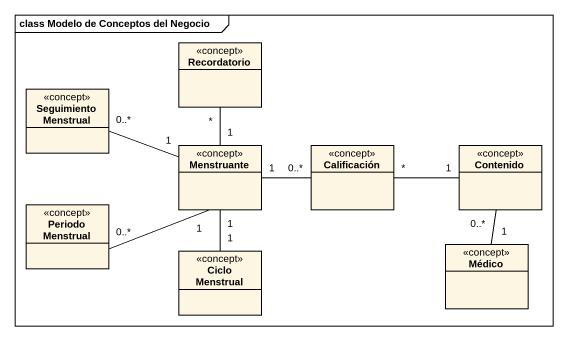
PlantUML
@startuml
mainframe class Modelo de Conceptos del Negocio
hide circle
hide empty members
class Recordatorio <<concept>>
class "Seguimiento Menstrual" as Seguimiento_Menstrual <<concept>>
class Menstruante <<concept>>
class Calificación <<concept>>
class Contenido <<concept>>
class "Periodo Menstrual" as Periodo_Menstrual <<concept>>
class "Ciclo Menstrual" as Ciclo_Menstrual <<concept>>
class Médico <<concept>>
Menstruante "1" -up- "*" Recordatorio
Menstruante "1" -left- "0..*" Seguimiento_Menstrual
Menstruante "1" -right- "0..*" Calificación
Menstruante "1" -left- "0..*" Periodo_Menstrual
Calificación "*" -right- "1" Contenido
Ciclo_Menstrual "1" -up- "1" Menstruante
Médico "1" -up- "0..*" Contenido
@enduml
